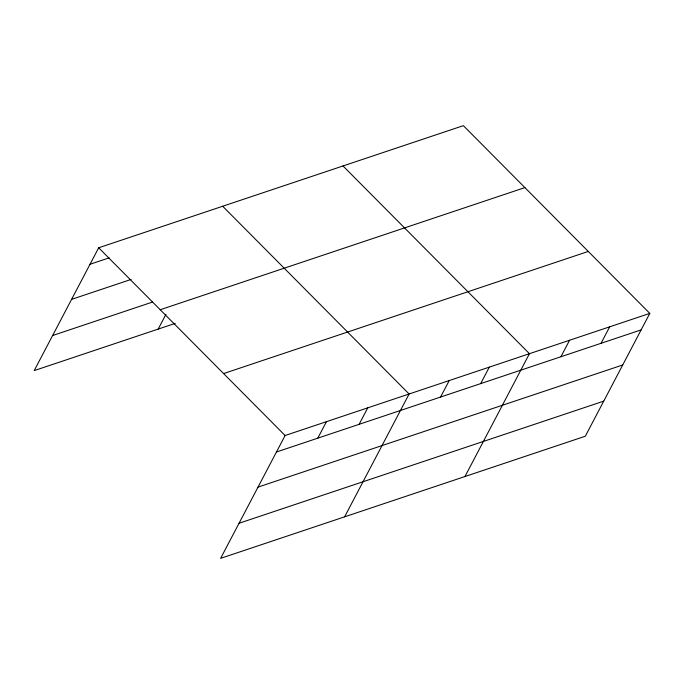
<?xml version="1.0" encoding="UTF-8"?>
<svg xmlns="http://www.w3.org/2000/svg" width="684" height="684" viewBox="0 0 684 684"><rect width="100%" height="100%" fill="white"/><g stroke="black" fill="none" stroke-linecap="round" stroke-linejoin="round"><path stroke-width="1.03" d="M649.8 313.392L285.108 435.52L220.624 558.349L585.316 436.221L649.8 313.392L463.376 125.651L98.684 247.779L34.2 370.608L175.241 323.378M158.192 329.089L165.956 314.307M317.786 438.162L326.448 421.677M359.117 424.328L367.778 407.835M344.616 516.822L409.109 393.993L222.685 206.252M440.564 397.045L449.226 380.56M480.681 383.613L489.334 367.128M464.966 476.526L529.45 353.696L343.026 165.956M560.914 356.749L569.567 340.256M601.031 343.317L609.683 326.824M90.031 264.263L109.183 257.851M71.606 299.361L131.08 279.44M52.625 335.519L152.421 302.097M160.21 309.732L524.893 187.604M223.591 373.567L588.283 251.438M276.456 452.004L641.147 329.876M258.03 487.102L622.722 364.974M239.049 523.26L603.741 401.132M98.684 247.779L285.108 435.52"/></g></svg>
